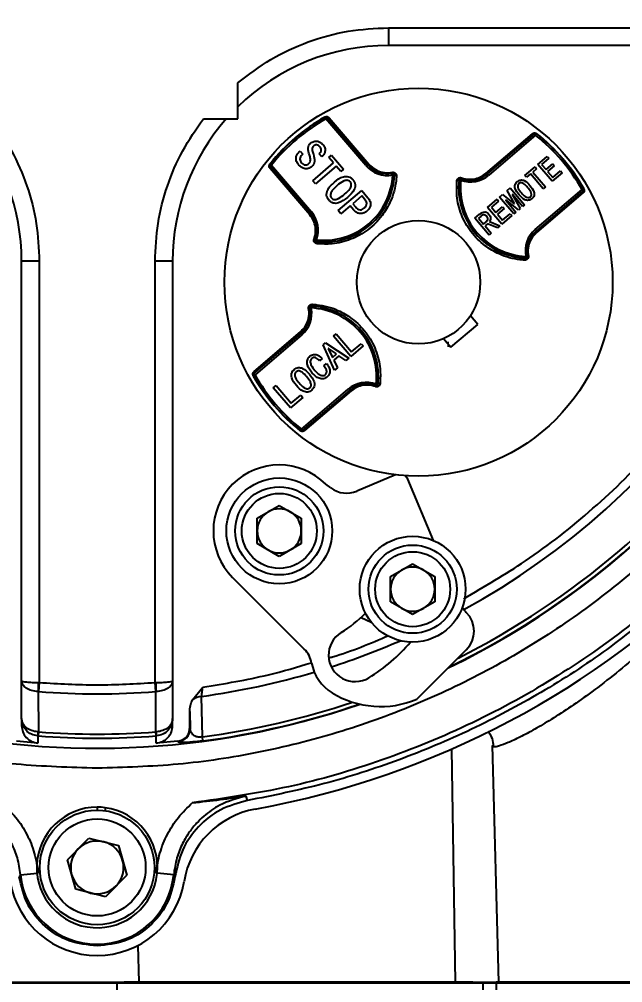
# Model space of a CAD drawing. Header units: millimetres. Extents: x 1726 to 4771, y 590 to 2743.
# Drawn here: x 2592.4 to 2660.8, y 2150 to 2259.2 of the extents above; entities that cross this region are included whole.
import ezdxf

# ---------------------------------------------------------------- set-up
doc = ezdxf.new("R2010")
doc.units = ezdxf.units.MM
doc.layers.add('AM_5', color=3, linetype='Continuous', lineweight=25)
doc.styles.add('SLDTEXTSTYLE1', font='txt.shx', dxfattribs={"width": 0.7, "bigfont": 'gbcbig.shx'})
doc.dimstyles.new('SLDDIMSTYLE12$0', dxfattribs={"dimtxt": 12, "dimasz": 10, "dimexe": 0, "dimexo": 0.0625, "dimgap": 0.875, "dimtad": 1, "dimdec": 1, "dimlfac": 1.8, "dimrnd": 1e-09, "dimzin": 12, "dimdsep": 46, "dimtxsty": 'SLDTEXTSTYLE1', "dimcen": 0.09, "dimdle": 8.16, "dimclrd": 3, "dimclre": 3, "dimadec": 0, "dimazin": 3, "dimtfac": 1, "dimtdec": 1, "dimtofl": 0, "dimtmove": 0, "dimatfit": 3, "dimfxl": 0, "dimfrac": 2, "dimtolj": 1, "dimlwd": 5, "dimlwe": 5, "dimarcsym": 0})

# ---------------------------------------------------------------- blocks, each defined once
blk = doc.blocks.new('*D50')
at = {"layer": 'AM_5', "color": 3, "lineweight": 5, "transparency": 16777216}
blk.add_line((2709.52, 2483.68), (2315.12, 2483.68), dxfattribs=at)
at = {"layer": 'AM_5', "color": 3, "linetype": 'Continuous', "lineweight": 5, "transparency": 16777216}
for p, q in [((2315.12, 2473.68), (2315.12, 2159.89)), ((2721.19, 2149.89), (2315.12, 2149.89))]:
    blk.add_line(p, q, dxfattribs=at)
at = {"layer": 'AM_5', "color": 3, "transparency": 16777216}
for points in [[(2313.45, 2473.68), (2316.78, 2473.68), (2315.12, 2483.68)], [(2313.45, 2159.89), (2316.78, 2159.89), (2315.12, 2149.89)]]:
    blk.add_solid(points, dxfattribs=at)
at = {"layer": 'Defpoints', "color": 0, "transparency": 16777216}
for p in [(2709.58, 2483.68), (2315.12, 2149.89), (2721.26, 2149.89)]:
    blk.add_point(p, dxfattribs=at)
at = {"layer": 'AM_5', "color": 0, "transparency": 16777216, "insert": (2300.53, 2316.79), "char_height": 12, "attachment_point": 5, "rotation": 90, "style": 'SLDTEXTSTYLE1'}
blk.add_mtext('\\A1;{\\H2.28571x;335}', dxfattribs=at)

msp = doc.modelspace()

# ---------------------------------------------------------------- linework, layer by layer
at = {"color": 7, "linetype": 'Continuous', "lineweight": 25}
for p, q in [((2634.262, 2258.244), (2684.953, 2258.244)), ((2634.262, 2258.244), (2634.262, 2256.244)), ((2684.752, 2256.244), (2634.262, 2256.244)), ((2617.18, 2247.907), (2617.18, 2251.993)), ((2613.279, 2247.907), (2617.18, 2247.907)), ((2627.067, 2248.101), (2627.055, 2248.123)), ((2627.166, 2247.927), (2627.067, 2248.101)), ((2627.166, 2247.927), (2627.318, 2248.057)), ((2631.696, 2242.623), (2627.166, 2247.927)), ((2627.318, 2248.057), (2631.848, 2242.753)), ((2627.553, 2248.035), (2632.046, 2242.774)), ((2645.311, 2241.73), (2650.573, 2246.223)), ((2645.504, 2241.678), (2650.808, 2246.209)), ((2650.808, 2246.209), (2650.938, 2246.056)), ((2651.063, 2246.213), (2650.938, 2246.056)), ((2651.078, 2246.232), (2651.063, 2246.213)), ((2650.938, 2246.056), (2645.634, 2241.526)), ((2624.147, 2244.171), (2624.255, 2244.264)), ((2624.255, 2244.264), (2624.561, 2243.906)), ((2624.561, 2243.906), (2624.468, 2243.826)), ((2626.701, 2243.607), (2626.395, 2243.965)), ((2620.85, 2242.791), (2620.831, 2242.807)), ((2621.007, 2242.667), (2620.85, 2242.791)), ((2625.675, 2240.9), (2628.041, 2242.921)), ((2627.509, 2243.543), (2627.805, 2243.796)), ((2628.041, 2242.921), (2627.509, 2243.543)), ((2627.805, 2243.796), (2629.174, 2242.193)), ((2651.183, 2242.745), (2652.261, 2243.666)), ((2652.442, 2243.455), (2651.619, 2242.753)), ((2652.122, 2242.163), (2652.878, 2242.809)), ((2652.261, 2243.666), (2652.442, 2243.455)), ((2652.878, 2242.809), (2653.059, 2242.598)), ((2625.334, 2237.04), (2620.84, 2242.302)), ((2621.007, 2242.667), (2620.855, 2242.537)), ((2625.385, 2237.233), (2620.855, 2242.537)), ((2621.007, 2242.667), (2625.537, 2237.362)), ((2628.346, 2242.563), (2625.981, 2240.542)), ((2628.878, 2241.94), (2628.346, 2242.563)), ((2629.174, 2242.193), (2628.878, 2241.94)), ((2631.848, 2242.753), (2631.696, 2242.623)), ((2634.704, 2241.757), (2634.742, 2241.56)), ((2649.727, 2241.502), (2650.872, 2242.48)), ((2651.052, 2242.268), (2650.608, 2241.889)), ((2650.608, 2241.889), (2652.051, 2240.199)), ((2650.872, 2242.48), (2651.052, 2242.268)), ((2652.807, 2240.844), (2651.183, 2242.745)), ((2651.619, 2242.753), (2652.122, 2242.163)), ((2653.059, 2242.598), (2652.303, 2241.952)), ((2652.303, 2241.952), (2652.882, 2241.274)), ((2653.941, 2241.813), (2652.807, 2240.844)), ((2652.882, 2241.274), (2653.76, 2242.024)), ((2653.76, 2242.024), (2653.941, 2241.813)), ((2625.981, 2240.542), (2625.675, 2240.9)), ((2634.942, 2241.551), (2634.742, 2241.56)), ((2642.459, 2240.953), (2642.26, 2240.975)), ((2642.459, 2240.953), (2642.528, 2241.141)), ((2645.634, 2241.526), (2645.504, 2241.678)), ((2649.907, 2241.29), (2649.727, 2241.502)), ((2650.352, 2241.67), (2649.907, 2241.29)), ((2651.795, 2239.98), (2650.352, 2241.67)), ((2628.573, 2237.507), (2631.234, 2239.78)), ((2631.234, 2239.78), (2631.925, 2238.971)), ((2647.715, 2239.783), (2648.059, 2240.077)), ((2648.543, 2238.318), (2647.715, 2239.783)), ((2648.059, 2240.077), (2649.683, 2238.176)), ((2650.894, 2235.367), (2656.199, 2239.897)), ((2656.328, 2239.745), (2651.024, 2235.215)), ((2656.306, 2239.51), (2651.045, 2235.017)), ((2652.051, 2240.199), (2651.795, 2239.98)), ((2656.373, 2239.996), (2656.199, 2239.897)), ((2656.328, 2239.745), (2656.199, 2239.897)), ((2656.394, 2240.008), (2656.373, 2239.996)), ((2631.244, 2239.17), (2630.217, 2238.292)), ((2631.55, 2238.812), (2631.244, 2239.17)), ((2645.491, 2237.884), (2646.57, 2238.805)), ((2646.75, 2238.594), (2645.927, 2237.891)), ((2646.57, 2238.805), (2646.75, 2238.594)), ((2646.859, 2239.052), (2647.203, 2239.346)), ((2648.482, 2237.151), (2646.859, 2239.052)), ((2647.203, 2239.346), (2648.521, 2238.299)), ((2647.568, 2238.716), (2647.546, 2238.697)), ((2647.546, 2238.697), (2648.705, 2237.341)), ((2648.994, 2237.588), (2647.568, 2238.716)), ((2648.302, 2239.343), (2648.28, 2239.324)), ((2648.28, 2239.324), (2649.171, 2237.74)), ((2649.46, 2237.986), (2648.302, 2239.343)), ((2625.537, 2237.362), (2625.385, 2237.233)), ((2628.878, 2237.149), (2628.573, 2237.507)), ((2629.921, 2238.04), (2628.878, 2237.149)), ((2630.307, 2237.589), (2629.921, 2238.04)), ((2630.217, 2238.292), (2630.523, 2237.934)), ((2647.115, 2235.983), (2645.491, 2237.884)), ((2645.927, 2237.891), (2646.43, 2237.302)), ((2646.43, 2237.302), (2647.186, 2237.948)), ((2647.367, 2237.736), (2646.611, 2237.091)), ((2647.186, 2237.948), (2647.367, 2237.736)), ((2648.705, 2237.341), (2648.482, 2237.151)), ((2648.521, 2238.299), (2648.543, 2238.318)), ((2649.171, 2237.74), (2648.994, 2237.588)), ((2649.683, 2238.176), (2649.46, 2237.986)), ((2644.035, 2236.64), (2644.591, 2237.115)), ((2645.658, 2234.739), (2644.035, 2236.64)), ((2644.715, 2236.856), (2644.471, 2236.647)), ((2644.471, 2236.647), (2645.031, 2235.991)), ((2645.031, 2235.991), (2645.342, 2236.257)), ((2645.717, 2236.269), (2646.87, 2235.774)), ((2646.611, 2237.091), (2647.19, 2236.413)), ((2648.249, 2236.951), (2647.115, 2235.983)), ((2647.19, 2236.413), (2648.068, 2237.163)), ((2648.068, 2237.163), (2648.249, 2236.951)), ((2645.501, 2236.027), (2645.212, 2235.78)), ((2645.212, 2235.78), (2645.914, 2234.958)), ((2646.603, 2235.546), (2645.501, 2236.027)), ((2646.87, 2235.774), (2646.603, 2235.546)), ((2651.024, 2235.215), (2650.894, 2235.367)), ((2625.922, 2234.257), (2626.11, 2234.188)), ((2626.089, 2233.989), (2626.11, 2234.188)), ((2645.914, 2234.958), (2645.658, 2234.739)), ((2649.832, 2232.321), (2649.822, 2232.121)), ((2649.832, 2232.321), (2650.028, 2232.359)), ((2594.676, 2231.78), (2592.676, 2231.78)), ((2592.676, 2184.203), (2592.676, 2231.78)), ((2594.676, 2231.78), (2594.676, 2184.003)), ((2607.798, 2184.003), (2607.798, 2231.78)), ((2609.798, 2231.78), (2607.798, 2231.78)), ((2609.798, 2231.78), (2609.798, 2184.203)), ((2625.306, 2226.432), (2625.503, 2226.471)), ((2625.513, 2226.67), (2625.503, 2226.471)), ((2644.384, 2224.612), (2643.545, 2225.594)), ((2641.342, 2222.014), (2644.384, 2224.612)), ((2619.006, 2219.047), (2624.31, 2223.577)), ((2619.028, 2219.281), (2624.29, 2223.775)), ((2624.44, 2223.425), (2619.136, 2218.895)), ((2624.31, 2223.577), (2624.44, 2223.425)), ((2628.038, 2223.26), (2628.345, 2223.522)), ((2629.986, 2220.979), (2628.038, 2223.26)), ((2628.345, 2223.522), (2630.077, 2221.494)), ((2626.855, 2222.295), (2627.121, 2222.523)), ((2628.159, 2219.418), (2626.855, 2222.295)), ((2627.121, 2222.523), (2629.76, 2220.785)), ((2631.374, 2222.164), (2629.986, 2220.979)), ((2630.077, 2221.494), (2631.157, 2222.417)), ((2631.157, 2222.417), (2631.374, 2222.164)), ((2640.503, 2222.996), (2641.342, 2222.014)), ((2641, 2222.634), (2641.023, 2222.061)), ((2627.457, 2221.887), (2627.43, 2221.864)), ((2627.43, 2221.864), (2627.912, 2220.868)), ((2628.366, 2221.256), (2627.457, 2221.887)), ((2627.912, 2220.868), (2628.366, 2221.256)), ((2628.649, 2221.059), (2628.062, 2220.558)), ((2629.439, 2220.512), (2628.649, 2221.059)), ((2626.732, 2220.737), (2626.439, 2220.486)), ((2626.917, 2219.926), (2627.224, 2220.188)), ((2628.062, 2220.558), (2628.479, 2219.691)), ((2629.76, 2220.785), (2629.439, 2220.512)), ((2618.962, 2218.796), (2618.941, 2218.784)), ((2619.136, 2218.895), (2618.962, 2218.796)), ((2619.136, 2218.895), (2619.006, 2219.047)), ((2628.479, 2219.691), (2628.159, 2219.418)), ((2621.208, 2217.426), (2621.515, 2217.688)), ((2621.515, 2217.688), (2623.246, 2215.661)), ((2632.806, 2217.651), (2632.875, 2217.839)), ((2633.074, 2217.817), (2632.875, 2217.839)), ((2623.156, 2215.145), (2621.208, 2217.426)), ((2623.246, 2215.661), (2624.327, 2216.584)), ((2624.327, 2216.584), (2624.544, 2216.33)), ((2624.396, 2212.735), (2629.701, 2217.266)), ((2629.831, 2217.114), (2624.526, 2212.583)), ((2630.023, 2217.062), (2624.761, 2212.569)), ((2629.701, 2217.266), (2629.831, 2217.114)), ((2624.544, 2216.33), (2623.156, 2215.145)), ((2624.272, 2212.579), (2624.256, 2212.56)), ((2624.396, 2212.735), (2624.272, 2212.579)), ((2624.396, 2212.735), (2624.526, 2212.583)), ((2635.054, 2207.552), (2630.68, 2205.711)), ((2639.379, 2200.095), (2636.45, 2207.054)), ((2627.734, 2206.063), (2627.168, 2206.481)), ((2619.383, 2202.64), (2621.883, 2204.083)), ((2621.883, 2204.083), (2624.383, 2202.64)), ((2619.383, 2199.753), (2619.383, 2202.64)), ((2624.383, 2202.64), (2624.383, 2199.753)), ((2621.883, 2198.309), (2619.383, 2199.753)), ((2624.383, 2199.753), (2621.883, 2198.309)), ((2634.501, 2196.029), (2637.001, 2197.473)), ((2637.001, 2197.473), (2639.501, 2196.029)), ((2616.598, 2195.911), (2624.722, 2187.786)), ((2634.501, 2193.143), (2634.501, 2196.029)), ((2639.501, 2196.029), (2639.501, 2193.143)), ((2637.001, 2191.699), (2634.501, 2193.143)), ((2639.501, 2193.143), (2637.001, 2191.699)), ((2643.086, 2191.957), (2643.014, 2192.03)), ((2631.155, 2191.384), (2632.306, 2190.85)), ((2637.476, 2182.104), (2643.086, 2187.715)), ((2592.676, 2184.203), (2592.731, 2184.157)), ((2592.743, 2183.982), (2592.676, 2184.203)), ((2592.676, 2179.924), (2592.676, 2184.203)), ((2594.569, 2184.004), (2594.676, 2184.003)), ((2594.676, 2184.003), (2594.596, 2182.974)), ((2607.798, 2184.003), (2607.906, 2184.004)), ((2607.878, 2182.974), (2607.798, 2184.003)), ((2609.798, 2184.203), (2609.798, 2179.924)), ((2594.569, 2182.975), (2594.596, 2182.974)), ((2594.569, 2182.975), (2594.574, 2178.406)), ((2607.878, 2182.974), (2607.906, 2182.975)), ((2607.9, 2178.406), (2607.906, 2182.975)), ((2612.037, 2182.025), (2613.211, 2183.491)), ((2613.166, 2177.843), (2613.084, 2182.43)), ((2611.737, 2180.718), (2611.769, 2178.753)), ((2611.737, 2178.847), (2611.737, 2180.718)), ((2592.676, 2179.924), (2592.676, 2179.138)), ((2609.798, 2179.924), (2609.733, 2179.654)), ((2609.765, 2179.565), (2609.765, 2179.649)), ((2609.798, 2179.138), (2609.798, 2179.924)), ((2594.574, 2178.406), (2594.528, 2178.408)), ((2594.574, 2178.406), (2594.54, 2177.942)), ((2607.9, 2178.406), (2607.946, 2178.408)), ((2607.935, 2177.942), (2607.9, 2178.406)), ((2594.529, 2177.141), (2592.086, 2177.354)), ((2594.528, 2177.943), (2594.54, 2177.942)), ((2594.528, 2177.943), (2594.529, 2177.141)), ((2607.935, 2177.942), (2607.946, 2177.943)), ((2607.945, 2177.141), (2607.946, 2177.943)), ((2610.389, 2177.354), (2607.945, 2177.141)), ((2610.42, 2177.263), (2610.389, 2177.354)), ((2613.227, 2177.382), (2613.166, 2177.843)), ((2641.417, 2176.461), (2641.81, 2150.034)), ((2646.015, 2176.854), (2646.717, 2150.034)), ((2646.041, 2176.843), (2646.026, 2176.854)), ((2618.265, 2170.614), (2618.146, 2171.131)), ((2601.237, 2169.874), (2601.237, 2169.534)), ((2602.161, 2169.811), (2602.161, 2169.468)), ((2597.881, 2163.894), (2600.304, 2166.37)), ((2600.304, 2166.37), (2603.66, 2165.51)), ((2603.66, 2165.51), (2604.593, 2162.174)), ((2598.814, 2160.558), (2597.881, 2163.894)), ((2592.411, 2161.963), (2592.561, 2162.213)), ((2592.561, 2162.213), (2594.427, 2162.39)), ((2604.593, 2162.174), (2602.17, 2159.698)), ((2609.914, 2162.213), (2608.047, 2162.39)), ((2610.063, 2161.963), (2609.914, 2162.213)), ((2602.17, 2159.698), (2598.814, 2160.558)), ((2605.86, 2154.189), (2605.949, 2150.034)), ((2590.546, 2150.034), (2604.296, 2150.034)), ((2603.516, 2090.034), (2603.516, 2150.034)), ((2643.838, 2150.034), (2604.296, 2150.034)), ((2643.838, 2150.034), (2646.494, 2150.034)), ((2644.977, 2090.034), (2644.977, 2150.034)), ((2646.465, 2150.034), (2646.465, 2090.034)), ((2680.902, 2150.034), (2646.465, 2150.034))]:
    msp.add_line(p, q, dxfattribs=at)
at = {"color": 7, "linetype": 'Continuous', "lineweight": 25, "flags": 128}
for points in [[(2632.046, 2242.774), (2632.017, 2242.756), (2631.988, 2242.742), (2631.959, 2242.732), (2631.931, 2242.727), (2631.906, 2242.727), (2631.883, 2242.731), (2631.864, 2242.74), (2631.848, 2242.753)], [(2645.504, 2241.678), (2645.487, 2241.668), (2645.466, 2241.662), (2645.443, 2241.661), (2645.418, 2241.666), (2645.391, 2241.675), (2645.364, 2241.689), (2645.337, 2241.708), (2645.311, 2241.73)], [(2635.162, 2241.442), (2635.12, 2241.444), (2635.078, 2241.45), (2635.04, 2241.46), (2635.006, 2241.474), (2634.978, 2241.49), (2634.957, 2241.509), (2634.945, 2241.53), (2634.942, 2241.551)], [(2642.26, 2240.975), (2642.254, 2240.954), (2642.239, 2240.936), (2642.215, 2240.921), (2642.185, 2240.909), (2642.149, 2240.901), (2642.11, 2240.897), (2642.068, 2240.897), (2642.026, 2240.902)], [(2625.385, 2237.233), (2625.396, 2237.216), (2625.401, 2237.195), (2625.402, 2237.172), (2625.397, 2237.147), (2625.388, 2237.12), (2625.374, 2237.093), (2625.356, 2237.066), (2625.334, 2237.04)], [(2651.045, 2235.017), (2651.027, 2235.046), (2651.013, 2235.075), (2651.003, 2235.104), (2650.998, 2235.132), (2650.998, 2235.157), (2651.002, 2235.18), (2651.011, 2235.2), (2651.024, 2235.215)], [(2626.161, 2233.755), (2626.166, 2233.797), (2626.166, 2233.839), (2626.163, 2233.878), (2626.154, 2233.914), (2626.142, 2233.944), (2626.127, 2233.967), (2626.109, 2233.983), (2626.089, 2233.989)], [(2649.822, 2232.121), (2649.801, 2232.118), (2649.781, 2232.106), (2649.762, 2232.085), (2649.745, 2232.057), (2649.731, 2232.023), (2649.721, 2231.985), (2649.715, 2231.944), (2649.714, 2231.901)], [(2625.621, 2226.891), (2625.619, 2226.848), (2625.613, 2226.807), (2625.603, 2226.768), (2625.589, 2226.735), (2625.573, 2226.707), (2625.554, 2226.686), (2625.533, 2226.674), (2625.513, 2226.67)], [(2624.29, 2223.775), (2624.307, 2223.746), (2624.321, 2223.717), (2624.331, 2223.688), (2624.336, 2223.66), (2624.336, 2223.634), (2624.332, 2223.612), (2624.323, 2223.592), (2624.31, 2223.577)], [(2633.308, 2217.89), (2633.266, 2217.895), (2633.224, 2217.895), (2633.185, 2217.891), (2633.149, 2217.883), (2633.119, 2217.871), (2633.096, 2217.856), (2633.08, 2217.837), (2633.074, 2217.817)], [(2629.831, 2217.114), (2629.848, 2217.124), (2629.868, 2217.13), (2629.891, 2217.131), (2629.916, 2217.126), (2629.943, 2217.117), (2629.97, 2217.103), (2629.997, 2217.084), (2630.023, 2217.062)], [(2611.769, 2178.753), (2611.751, 2178.806), (2611.737, 2178.847)]]:
    msp.add_lwpolyline(points, dxfattribs=at)
at = {"color": 7, "linetype": 'Continuous', "lineweight": 25}
for centre, radius in [((2637.667, 2229.396), 22), ((2637.667, 2229.396), 7), ((2621.883, 2201.196), 6), ((2621.883, 2201.196), 5), ((2621.883, 2201.196), 4.25), ((2637.001, 2194.586), 6), ((2637.001, 2194.586), 5), ((2637.001, 2194.586), 4.25), ((2601.237, 2163.034), 6.5), ((2601.237, 2163.034), 5.5)]:
    msp.add_circle(centre, radius, dxfattribs=at)
for centre, radius, start, end in [((2601.237, 2268.034), 91.48, 90, 289.01572), ((2601.237, 2268.034), 91.48, 295.79034, 90), ((2601.237, 2268.034), 90.341, 353.64897, 186.35103), ((2601.237, 2268.034), 89.875, 353.64897, 186.35103), ((2601.237, 2268.034), 85.319, 353.33017, 186.66983), ((2634.262, 2231.78), 24.464, 90, 134.2869), ((2601.237, 2268.034), 91.441, 295.8591, 351.20762), ((2601.237, 2268.034), 90.976, 296.72238, 351.20762), ((2601.237, 2268.034), 86.42, 298.74814, 350.7957), ((2601.237, 2268.034), 100, 280.32694, 349.67306), ((2568.212, 2231.78), 24.464, 360, 41.23805), ((2634.262, 2231.78), 24.464, 138.76195, 180), ((2637.667, 2229.396), 21.524, 119.539, 141.461), ((2637.667, 2229.396), 21.5, 119.539, 141.461), ((2637.667, 2229.396), 21.3, 119.539, 141.461), ((2627.166, 2247.927), 0.2, 40.5, 119.539), ((2627.448, 2248.184), 0.182, 224.12254, 305.03626), ((2650.699, 2246.354), 0.182, 225.96374, 306.87746), ((2650.938, 2246.056), 0.2, 51.461, 130.5), ((2637.667, 2229.396), 21.5, 29.539, 51.461), ((2637.667, 2229.396), 21.524, 29.539, 51.461), ((2637.667, 2229.396), 21.3, 29.539, 51.461), ((2621.007, 2242.667), 0.2, 141.461, 220.5), ((2620.709, 2242.428), 0.182, 315.96374, 36.87746), ((2634.13, 2244.701), 3.2, 220.5, 281.03097), ((2634.13, 2244.701), 3, 220.5, 281.03097), ((2634.017, 2241.704), 0.689, 4.41037, 12.37572), ((2634.742, 2241.56), 0.2, 357.1906, 101.03097), ((2626.951, 2241.943), 8, 263.8094, 357.1906), ((2626.951, 2241.943), 7.8, 263.8094, 357.1906), ((2650.214, 2240.112), 8, 173.8094, 267.1906), ((2642.459, 2240.953), 0.2, 69.96903, 173.8094), ((2650.214, 2240.112), 7.8, 173.8094, 267.1906), ((2643.555, 2243.959), 3.2, 249.96903, 310.5), ((2643.555, 2243.959), 3, 249.96903, 310.5), ((2643.198, 2240.981), 0.689, 158.62428, 166.58963), ((2656.455, 2239.615), 0.182, 134.12254, 215.03626), ((2656.199, 2239.897), 0.2, 310.5, 29.539), ((2623.104, 2235.284), 3.2, 339.96903, 40.5), ((2623.104, 2235.284), 3, 339.96903, 40.5), ((2652.972, 2232.933), 3.2, 130.5, 191.03097), ((2652.972, 2232.933), 3, 130.5, 191.03097), ((2626.082, 2234.926), 0.689, 248.62428, 256.58963), ((2626.11, 2234.188), 0.2, 159.96903, 263.8094), ((2649.832, 2232.321), 0.2, 267.1906, 11.03097), ((2649.975, 2233.046), 0.689, 274.41037, 282.37572), ((2622.362, 2225.858), 3, 310.5, 11.03097), ((2622.362, 2225.858), 3.2, 310.5, 11.03097), ((2625.359, 2225.746), 0.689, 94.41037, 102.37572), ((2625.503, 2226.471), 0.2, 87.1906, 191.03097), ((2625.12, 2218.68), 7.8, 353.8094, 87.1906), ((2625.12, 2218.68), 8, 353.8094, 87.1906), ((2619.136, 2218.895), 0.2, 130.5, 209.539), ((2637.667, 2229.396), 21.524, 209.539, 231.461), ((2637.667, 2229.396), 21.5, 209.539, 231.461), ((2618.879, 2219.177), 0.182, 314.12254, 35.03626), ((2637.667, 2229.396), 21.3, 209.539, 231.461), ((2631.779, 2214.833), 3.2, 69.96903, 130.5), ((2631.779, 2214.833), 3, 69.96903, 130.5), ((2632.875, 2217.839), 0.2, 249.96903, 353.8094), ((2632.137, 2217.811), 0.689, 338.62428, 346.58963), ((2624.396, 2212.735), 0.2, 231.461, 310.5), ((2624.635, 2212.438), 0.182, 45.96374, 126.87746), ((2621.883, 2201.196), 7.474, 45, 225), ((2635.528, 2206.666), 1, 22.82515, 51.42456), ((2629.516, 2208.476), 3, 233.5537, 292.82515), ((2621.883, 2201.196), 2.5, 60, 120), ((2621.883, 2201.196), 2.5, 120, 180), ((2621.883, 2201.196), 2.5, 0, 60), ((2621.883, 2201.196), 2.5, 180, 240), ((2621.883, 2201.196), 2.5, 300, 0), ((2621.883, 2201.196), 2.5, 240, 300), ((2637.001, 2194.586), 2.5, 60, 120), ((2637.001, 2194.586), 2.5, 120, 180), ((2637.001, 2194.586), 2.5, 0, 60), ((2637.001, 2194.586), 2.5, 180, 240), ((2637.001, 2194.586), 2.5, 300, 0), ((2621.883, 2201.196), 13.5, 301.36279, 316.33377), ((2637.001, 2194.586), 2.5, 240, 300), ((2645.135, 2194.151), 3, 213.29747, 225), ((2640.965, 2189.836), 3, 315, 45), ((2630.47, 2187.107), 3, 121.36279, 301.36279), ((2601.237, 2268.034), 86.42, 287.88334, 293.44293), ((2621.883, 2201.196), 19.5, 301.36279, 319.72756), ((2622.601, 2185.665), 3, 10.38287, 45), ((2630.47, 2187.107), 5, 190.38287, 238.70737), ((2601.237, 2268.034), 86.42, 277.87924, 286.54783), ((2615.904, 2183.49), 21.342, 178.61808, 181.38192), ((2586.57, 2183.49), 21.342, 358.61809, 1.38192), ((2601.237, 2268.034), 85.319, 265.53552, 274.46448), ((2633.389, 2191.867), 10.583, 238.58851, 292.71587), ((2613.168, 2180.66), 1.772, 92.70606, 129.63521), ((2601.237, 2268.034), 90.976, 277.53416, 288.54721), ((2601.237, 2268.034), 91.441, 277.53416, 288.97745), ((2597.237, 2178.175), 2.719, 175.08842, 184.91158), ((2601.237, 2268.034), 89.875, 265.74841, 274.25159), ((2605.237, 2178.175), 2.719, 355.08842, 4.91158), ((2610.269, 2178.755), 1.5, 275.78841, 359.91128), ((2601.237, 2268.034), 90.341, 265.74841, 274.25159), ((2601.237, 2163.034), 6.84, 90, 82.23833), ((2601.237, 2163.034), 6.84, 82.23833, 90), ((2620.956, 2159.816), 10, 100.32694, 170.73124), ((2601.237, 2163.034), 3, 75.62216, 135.62216), ((2601.237, 2163.034), 3, 15.62216, 75.62216), ((2601.237, 2163.034), 3, 135.62216, 195.62216), ((2601.237, 2163.034), 3, 315.62216, 15.62216), ((2601.237, 2163.034), 8.715, 185.40246, 354.59754), ((2601.237, 2163.034), 3, 195.62216, 255.62216), ((2601.237, 2163.034), 9.98, 189.26876, 350.73124), ((2601.237, 2163.034), 3, 255.62216, 315.62216)]:
    msp.add_arc(centre, radius, start, end, dxfattribs=at)
for points in [[(2601.237, 2174.293), (2598.169, 2174.38), (2592.034, 2174.554), (2582.92, 2175.958), (2573.982, 2178.183), (2565.306, 2181.291), (2556.977, 2185.229), (2549.074, 2189.966), (2541.673, 2195.455), (2534.846, 2201.643), (2528.658, 2208.47), (2523.169, 2215.871), (2518.432, 2223.774), (2514.493, 2232.103), (2511.389, 2240.779), (2509.15, 2249.717), (2507.798, 2258.831), (2507.346, 2268.034), (2507.798, 2277.237), (2509.15, 2286.351), (2511.389, 2295.289), (2514.493, 2303.964), (2518.432, 2312.294), (2523.169, 2320.197), (2528.658, 2327.598), (2534.846, 2334.425), (2541.673, 2340.613), (2549.074, 2346.101), (2556.977, 2350.839), (2565.306, 2354.777), (2573.982, 2357.885), (2582.92, 2360.11), (2592.034, 2361.513), (2598.169, 2361.687), (2601.237, 2361.774)], [(2601.237, 2361.774), (2604.305, 2361.687), (2610.44, 2361.513), (2619.554, 2360.11), (2628.492, 2357.885), (2637.168, 2354.777), (2645.497, 2350.839), (2653.4, 2346.101), (2660.801, 2340.613), (2667.628, 2334.425), (2673.816, 2327.598), (2679.305, 2320.197), (2684.042, 2312.294), (2687.981, 2303.964), (2691.085, 2295.289), (2693.324, 2286.351), (2694.676, 2277.237), (2695.128, 2268.034), (2694.676, 2258.831), (2693.324, 2249.717), (2691.085, 2240.779), (2687.981, 2232.103), (2684.042, 2223.774), (2679.305, 2215.871), (2673.816, 2208.47), (2667.628, 2201.643), (2660.801, 2195.455), (2653.4, 2189.966), (2645.497, 2185.229), (2637.168, 2181.291), (2628.492, 2178.183), (2619.554, 2175.958), (2610.44, 2174.554), (2604.305, 2174.38), (2601.237, 2174.293)], [(2698.911, 2257.244), (2698.387, 2253.593), (2697.339, 2246.289), (2694.219, 2235.646), (2690.011, 2225.403), (2684.656, 2215.703), (2678.251, 2206.663), (2670.87, 2198.401), (2662.608, 2191.02), (2653.568, 2184.615), (2643.868, 2179.26), (2633.625, 2175.052), (2622.981, 2171.932), (2615.678, 2170.884), (2612.027, 2170.36)], [(2665.991, 2193.285), (2663.695, 2191.397), (2659.101, 2187.623), (2651.601, 2182.778), (2643.73, 2178.578), (2635.501, 2175.13), (2627.007, 2172.378), (2621.179, 2171.202), (2618.265, 2170.614)], [(2594.676, 2184.003), (2596.863, 2183.875), (2601.237, 2183.619), (2605.611, 2183.875), (2607.798, 2184.003)], [(2601.237, 2154.143), (2600.162, 2154.257), (2598.011, 2154.484), (2595.225, 2156.248), (2593.138, 2158.802), (2592.654, 2160.909), (2592.411, 2161.963)], [(2610.063, 2161.963), (2609.821, 2160.909), (2609.336, 2158.802), (2607.25, 2156.248), (2604.463, 2154.484), (2602.312, 2154.257), (2601.237, 2154.143)]]:
    msp.add_open_spline(points, degree=3, dxfattribs=at)
for points, knots in [([(2601.237, 2352.32), (2598.332, 2352.234), (2592.474, 2352.058), (2583.723, 2350.63), (2575.069, 2348.327), (2566.664, 2345.079), (2558.653, 2340.957), (2551.169, 2336.033), (2544.324, 2330.411), (2538.159, 2324.165), (2532.672, 2317.317), (2527.883, 2309.865), (2523.861, 2301.86), (2520.698, 2293.424), (2518.448, 2284.699), (2517.166, 2275.836), (2516.764, 2266.979), (2517.27, 2261.139), (2517.521, 2258.244)], [0, 0, 0, 0, 0.0612816, 0.1235957, 0.1866179, 0.25, 0.3133821, 0.3764043, 0.4387184, 0.5, 0.5612816, 0.6235957, 0.6866179, 0.75, 0.8133821, 0.8764043, 0.9387184, 1, 1, 1, 1]), ([(2684.953, 2258.244), (2685.204, 2261.139), (2685.711, 2266.979), (2685.309, 2275.836), (2684.026, 2284.699), (2681.776, 2293.424), (2678.613, 2301.86), (2674.592, 2309.865), (2669.802, 2317.317), (2664.315, 2324.165), (2658.151, 2330.411), (2651.305, 2336.033), (2643.821, 2340.957), (2635.81, 2345.079), (2627.405, 2348.327), (2618.752, 2350.63), (2610.001, 2352.058), (2604.142, 2352.234), (2601.237, 2352.32)], [0, 0, 0, 0, 0.0612816, 0.1235957, 0.1866179, 0.25, 0.3133821, 0.3764043, 0.4387184, 0.5, 0.5612816, 0.6235957, 0.6866179, 0.75, 0.8133821, 0.8764043, 0.9387184, 1, 1, 1, 1]), ([(2617.18, 2251.993), (2618.403, 2252.926), (2620.867, 2254.805), (2625.126, 2256.745), (2629.63, 2258.013), (2632.726, 2258.167), (2634.262, 2258.244)], [0, 0, 0, 0, 0.248067, 0.5, 0.751933, 1, 1, 1, 1]), ([(2642.788, 2193.511), (2645.153, 2194.888), (2650.318, 2197.894), (2657.59, 2203.659), (2664.622, 2210.53), (2670.837, 2218.242), (2676.128, 2226.615), (2680.366, 2235.488), (2683.599, 2244.653), (2684.852, 2250.945), (2685.473, 2254.06)], [0, 0, 0, 0, 0.10705542, 0.2337559, 0.36214929, 0.49140617, 0.62066306, 0.74905644, 0.87575692, 1, 1, 1, 1]), ([(2589.195, 2247.907), (2590.017, 2246.727), (2591.671, 2244.353), (2593.367, 2240.33), (2594.474, 2236.107), (2594.609, 2233.216), (2594.676, 2231.78)], [0, 0, 0, 0, 0.2483152, 0.5, 0.7516848, 1, 1, 1, 1]), ([(2607.798, 2231.78), (2607.865, 2233.216), (2608, 2236.107), (2609.107, 2240.33), (2610.803, 2244.353), (2612.457, 2246.727), (2613.279, 2247.907)], [0, 0, 0, 0, 0.2483152, 0.5, 0.7516848, 1, 1, 1, 1]), ([(2627.055, 2248.123), (2627.076, 2248.133), (2627.123, 2248.156), (2627.209, 2248.175), (2627.327, 2248.174), (2627.454, 2248.13), (2627.519, 2248.067), (2627.553, 2248.035)], [0, 0, 0, 0, 0.0853698, 0.1907986, 0.3564235, 0.6664713, 1, 1, 1, 1]), ([(2650.573, 2246.223), (2650.631, 2246.262), (2650.72, 2246.32), (2650.877, 2246.321), (2650.977, 2246.293), (2651.036, 2246.263), (2651.068, 2246.239), (2651.078, 2246.232)], [0, 0, 0, 0, 0.4935098, 0.7465115, 0.851032, 0.9564885, 1, 1, 1, 1]), ([(2625.311, 2243.847), (2625.227, 2244.101), (2625.11, 2244.454), (2625.214, 2244.931), (2625.358, 2245.083), (2625.429, 2245.159)], [0, 0, 0, 0, 0.5600269, 0.7800788, 1, 1, 1, 1]), ([(2625.429, 2245.159), (2625.551, 2245.242), (2625.793, 2245.408), (2626.215, 2245.397), (2626.568, 2245.264), (2626.731, 2245.102), (2626.812, 2245.021)], [0, 0, 0, 0, 0.2796014, 0.5588779, 0.7793759, 1, 1, 1, 1]), ([(2626.812, 2245.021), (2626.904, 2244.9), (2627.087, 2244.659), (2627.094, 2244.221), (2626.946, 2243.861), (2626.782, 2243.692), (2626.701, 2243.607)], [0, 0, 0, 0, 0.2805755, 0.55845836, 0.77931238, 1, 1, 1, 1]), ([(2624.088, 2242.695), (2623.995, 2242.82), (2623.809, 2243.072), (2623.76, 2243.52), (2623.888, 2243.909), (2624.06, 2244.083), (2624.147, 2244.171)], [0, 0, 0, 0, 0.2804662, 0.5594321, 0.7795955, 1, 1, 1, 1]), ([(2625.751, 2243.899), (2625.823, 2243.63), (2625.922, 2243.255), (2625.808, 2242.759), (2625.659, 2242.599), (2625.584, 2242.519)], [0, 0, 0, 0, 0.5597257, 0.780043, 1, 1, 1, 1]), ([(2625.782, 2244.841), (2625.717, 2244.767), (2625.588, 2244.621), (2625.627, 2244.264), (2625.704, 2244.038), (2625.751, 2243.899)], [0, 0, 0, 0, 0.2783123, 0.5573547, 1, 1, 1, 1]), ([(2626.501, 2244.755), (2626.447, 2244.81), (2626.339, 2244.919), (2626.127, 2244.982), (2625.927, 2244.948), (2625.83, 2244.877), (2625.782, 2244.841)], [0, 0, 0, 0, 0.2803933, 0.5595454, 0.779457, 1, 1, 1, 1]), ([(2626.395, 2243.965), (2626.458, 2244.022), (2626.583, 2244.137), (2626.651, 2244.373), (2626.62, 2244.594), (2626.541, 2244.701), (2626.501, 2244.755)], [0, 0, 0, 0, 0.279799, 0.5597317, 0.7795238, 1, 1, 1, 1]), ([(2620.84, 2242.302), (2620.801, 2242.36), (2620.743, 2242.449), (2620.742, 2242.606), (2620.77, 2242.705), (2620.8, 2242.765), (2620.824, 2242.797), (2620.831, 2242.807)], [0, 0, 0, 0, 0.4935098, 0.7465115, 0.851032, 0.9564885, 1, 1, 1, 1]), ([(2624.468, 2243.826), (2624.401, 2243.76), (2624.268, 2243.629), (2624.213, 2243.365), (2624.257, 2243.126), (2624.342, 2243.007), (2624.384, 2242.947)], [0, 0, 0, 0, 0.2801235, 0.5586792, 0.7793369, 1, 1, 1, 1]), ([(2624.384, 2242.947), (2624.448, 2242.88), (2624.575, 2242.745), (2624.834, 2242.675), (2625.071, 2242.724), (2625.189, 2242.808), (2625.248, 2242.85)], [0, 0, 0, 0, 0.2806905, 0.5587567, 0.7792811, 1, 1, 1, 1]), ([(2625.248, 2242.85), (2625.307, 2242.93), (2625.428, 2243.09), (2625.42, 2243.457), (2625.352, 2243.699), (2625.311, 2243.847)], [0, 0, 0, 0, 0.2772542, 0.5579499, 1, 1, 1, 1]), ([(2625.584, 2242.519), (2625.453, 2242.426), (2625.19, 2242.241), (2624.722, 2242.244), (2624.348, 2242.422), (2624.175, 2242.604), (2624.088, 2242.695)], [0, 0, 0, 0, 0.2798432, 0.5586107, 0.7789801, 1, 1, 1, 1]), ([(2632.046, 2242.774), (2632.276, 2242.551), (2632.69, 2242.148), (2633.567, 2241.818), (2634.252, 2241.776), (2634.623, 2241.84), (2634.69, 2241.851)], [0, 0, 0, 0, 0.35692605, 0.64558806, 0.93595733, 1, 1, 1, 1]), ([(2634.69, 2241.851), (2634.73, 2241.855), (2634.811, 2241.864), (2634.927, 2241.83), (2635.031, 2241.765), (2635.115, 2241.664), (2635.16, 2241.551), (2635.161, 2241.473), (2635.162, 2241.442)], [0, 0, 0, 0, 0.1540842, 0.3077863, 0.4712038, 0.6571656, 0.8674974, 1, 1, 1, 1]), ([(2642.556, 2241.232), (2642.621, 2241.21), (2642.977, 2241.09), (2643.66, 2241.024), (2644.577, 2241.213), (2645.05, 2241.546), (2645.311, 2241.73)], [0, 0, 0, 0, 0.0640427, 0.3544119, 0.6430739, 1, 1, 1, 1]), ([(2635.162, 2241.442), (2635.15, 2241.265), (2635.083, 2240.308), (2634.661, 2238.733), (2633.534, 2236.8), (2631.992, 2235.254), (2629.99, 2234.156), (2627.963, 2233.666), (2626.724, 2233.727), (2626.161, 2233.755)], [0, 0, 0, 0, 0.0439371, 0.236293, 0.3728219, 0.5357282, 0.69861, 0.8632007, 1, 1, 1, 1]), ([(2627.505, 2238.695), (2627.444, 2238.776), (2627.324, 2238.937), (2627.239, 2239.233), (2627.249, 2239.538), (2627.443, 2240.115), (2627.825, 2240.46), (2628.13, 2240.736)], [0, 0, 0, 0, 0.1253313, 0.2504536, 0.3756879, 0.5009977, 1, 1, 1, 1]), ([(2628.13, 2240.736), (2628.448, 2240.993), (2628.846, 2241.316), (2629.444, 2241.411), (2629.743, 2241.368), (2630.019, 2241.237), (2630.159, 2241.093), (2630.228, 2241.021)], [0, 0, 0, 0, 0.4989816, 0.6242715, 0.7495146, 0.8746656, 1, 1, 1, 1]), ([(2629.933, 2240.768), (2629.879, 2240.817), (2629.773, 2240.913), (2629.485, 2240.974), (2628.991, 2240.832), (2628.666, 2240.55), (2628.449, 2240.362)], [0, 0, 0, 0, 0.1247898, 0.2499391, 0.4981483, 1, 1, 1, 1]), ([(2629.286, 2239.382), (2629.504, 2239.566), (2629.829, 2239.841), (2630.06, 2240.296), (2630.05, 2240.589), (2629.972, 2240.709), (2629.933, 2240.768)], [0, 0, 0, 0, 0.50188584, 0.75020375, 0.87526459, 1, 1, 1, 1]), ([(2630.228, 2241.021), (2630.288, 2240.941), (2630.408, 2240.782), (2630.494, 2240.49), (2630.484, 2240.188), (2630.287, 2239.619), (2629.908, 2239.28), (2629.605, 2239.008)], [0, 0, 0, 0, 0.1252973, 0.2504135, 0.3756026, 0.5008782, 1, 1, 1, 1]), ([(2649.714, 2231.901), (2649.536, 2231.914), (2648.579, 2231.98), (2647.004, 2232.402), (2645.071, 2233.529), (2643.525, 2235.071), (2642.427, 2237.074), (2641.937, 2239.1), (2641.998, 2240.34), (2642.026, 2240.902)], [0, 0, 0, 0, 0.0439371, 0.236293, 0.3728219, 0.5357282, 0.69861, 0.8632007, 1, 1, 1, 1]), ([(2642.026, 2240.902), (2642.04, 2240.96), (2642.066, 2241.067), (2642.18, 2241.188), (2642.314, 2241.25), (2642.447, 2241.262), (2642.522, 2241.242), (2642.556, 2241.232)], [0, 0, 0, 0, 0.257956, 0.4849143, 0.7035846, 0.8642778, 1, 1, 1, 1]), ([(2649.066, 2239.303), (2648.882, 2239.53), (2648.652, 2239.814), (2648.584, 2240.242), (2648.615, 2240.456), (2648.709, 2240.653), (2648.811, 2240.752), (2648.863, 2240.802)], [0, 0, 0, 0, 0.4989816, 0.6242715, 0.7495146, 0.8746656, 1, 1, 1, 1]), ([(2648.863, 2240.802), (2648.92, 2240.845), (2649.034, 2240.931), (2649.242, 2240.992), (2649.458, 2240.985), (2649.864, 2240.844), (2650.107, 2240.574), (2650.3, 2240.357)], [0, 0, 0, 0, 0.1252973, 0.2504135, 0.3756026, 0.5008782, 1, 1, 1, 1]), ([(2650.034, 2240.129), (2649.902, 2240.285), (2649.706, 2240.517), (2649.38, 2240.682), (2649.171, 2240.675), (2649.086, 2240.619), (2649.043, 2240.591)], [0, 0, 0, 0, 0.5018858, 0.7502037, 0.8752646, 1, 1, 1, 1]), ([(2628.449, 2240.362), (2628.228, 2240.175), (2627.897, 2239.895), (2627.675, 2239.427), (2627.682, 2239.13), (2627.761, 2239.008), (2627.8, 2238.947)], [0, 0, 0, 0, 0.5017682, 0.7501482, 0.8752477, 1, 1, 1, 1]), ([(2649.043, 2240.591), (2649.009, 2240.553), (2648.94, 2240.477), (2648.897, 2240.272), (2648.998, 2239.918), (2649.199, 2239.686), (2649.333, 2239.531)], [0, 0, 0, 0, 0.1247898, 0.2499391, 0.4981483, 1, 1, 1, 1]), ([(2649.333, 2239.531), (2649.467, 2239.373), (2649.667, 2239.137), (2650.001, 2238.978), (2650.213, 2238.983), (2650.301, 2239.04), (2650.344, 2239.068)], [0, 0, 0, 0, 0.5016983, 0.750126, 0.8752545, 1, 1, 1, 1]), ([(2650.344, 2239.068), (2650.379, 2239.106), (2650.448, 2239.183), (2650.482, 2239.392), (2650.367, 2239.74), (2650.167, 2239.973), (2650.034, 2240.129)], [0, 0, 0, 0, 0.1246914, 0.2497368, 0.4982652, 1, 1, 1, 1]), ([(2650.3, 2240.357), (2650.485, 2240.13), (2650.715, 2239.847), (2650.793, 2239.421), (2650.771, 2239.206), (2650.679, 2239.007), (2650.576, 2238.907), (2650.524, 2238.857)], [0, 0, 0, 0, 0.4991329, 0.6244235, 0.7496222, 0.8747079, 1, 1, 1, 1]), ([(2656.394, 2240.008), (2656.404, 2239.987), (2656.427, 2239.94), (2656.447, 2239.854), (2656.446, 2239.736), (2656.401, 2239.609), (2656.339, 2239.544), (2656.306, 2239.51)], [0, 0, 0, 0, 0.0853698, 0.1907986, 0.3564235, 0.6664713, 1, 1, 1, 1]), ([(2629.605, 2239.008), (2629.288, 2238.751), (2628.891, 2238.429), (2628.295, 2238.318), (2627.993, 2238.35), (2627.715, 2238.479), (2627.575, 2238.623), (2627.505, 2238.695)], [0, 0, 0, 0, 0.4991393, 0.6244349, 0.7496177, 0.8747055, 1, 1, 1, 1]), ([(2627.8, 2238.947), (2627.854, 2238.899), (2627.962, 2238.802), (2628.254, 2238.754), (2628.742, 2238.915), (2629.068, 2239.195), (2629.286, 2239.382)], [0, 0, 0, 0, 0.12469756, 0.24971054, 0.49819512, 1, 1, 1, 1]), ([(2631.515, 2237.813), (2631.596, 2237.886), (2631.758, 2238.032), (2631.841, 2238.445), (2631.66, 2238.672), (2631.55, 2238.812)], [0, 0, 0, 0, 0.2824508, 0.5592557, 1, 1, 1, 1]), ([(2631.925, 2238.971), (2632.022, 2238.84), (2632.214, 2238.58), (2632.253, 2238.112), (2632.094, 2237.72), (2631.912, 2237.543), (2631.82, 2237.455)], [0, 0, 0, 0, 0.28039563, 0.55914278, 0.77922618, 1, 1, 1, 1]), ([(2650.524, 2238.857), (2650.467, 2238.814), (2650.351, 2238.727), (2650.14, 2238.667), (2649.922, 2238.675), (2649.51, 2238.812), (2649.263, 2239.085), (2649.066, 2239.303)], [0, 0, 0, 0, 0.1253288, 0.250449, 0.3756987, 0.5010036, 1, 1, 1, 1]), ([(2631.82, 2237.455), (2631.689, 2237.36), (2631.427, 2237.17), (2630.956, 2237.143), (2630.57, 2237.314), (2630.394, 2237.497), (2630.307, 2237.589)], [0, 0, 0, 0, 0.2801765, 0.5589609, 0.7791484, 1, 1, 1, 1]), ([(2630.523, 2237.934), (2630.596, 2237.855), (2630.742, 2237.698), (2631.037, 2237.563), (2631.315, 2237.655), (2631.448, 2237.76), (2631.515, 2237.813)], [0, 0, 0, 0, 0.2812745, 0.5593409, 0.7788769, 1, 1, 1, 1]), ([(2644.591, 2237.115), (2644.682, 2237.183), (2644.864, 2237.318), (2645.189, 2237.388), (2645.472, 2237.278), (2645.595, 2237.148), (2645.656, 2237.083)], [0, 0, 0, 0, 0.2807479, 0.5598452, 0.779251, 1, 1, 1, 1]), ([(2625.831, 2234.285), (2625.853, 2234.35), (2625.973, 2234.705), (2626.04, 2235.389), (2625.85, 2236.306), (2625.518, 2236.779), (2625.334, 2237.04)], [0, 0, 0, 0, 0.0640427, 0.3544119, 0.6430739, 1, 1, 1, 1]), ([(2645.401, 2236.865), (2645.348, 2236.916), (2645.242, 2237.019), (2644.961, 2237.046), (2644.809, 2236.928), (2644.715, 2236.856)], [0, 0, 0, 0, 0.280741, 0.5595687, 1, 1, 1, 1]), ([(2645.342, 2236.257), (2645.387, 2236.304), (2645.477, 2236.397), (2645.539, 2236.577), (2645.495, 2236.744), (2645.432, 2236.824), (2645.401, 2236.865)], [0, 0, 0, 0, 0.28041429, 0.5596799, 0.77918175, 1, 1, 1, 1]), ([(2645.656, 2237.083), (2645.707, 2237.017), (2645.809, 2236.885), (2645.852, 2236.651), (2645.817, 2236.438), (2645.75, 2236.325), (2645.717, 2236.269)], [0, 0, 0, 0, 0.2803705, 0.5592157, 0.7797153, 1, 1, 1, 1]), ([(2626.161, 2233.755), (2626.104, 2233.769), (2625.996, 2233.795), (2625.875, 2233.909), (2625.813, 2234.043), (2625.801, 2234.176), (2625.821, 2234.251), (2625.831, 2234.285)], [0, 0, 0, 0, 0.257956, 0.4849143, 0.7035846, 0.8642778, 1, 1, 1, 1]), ([(2651.045, 2235.017), (2650.822, 2234.787), (2650.419, 2234.373), (2650.089, 2233.496), (2650.048, 2232.811), (2650.111, 2232.44), (2650.122, 2232.373)], [0, 0, 0, 0, 0.3569261, 0.6455881, 0.9359573, 1, 1, 1, 1]), ([(2650.122, 2232.373), (2650.127, 2232.333), (2650.135, 2232.252), (2650.101, 2232.136), (2650.036, 2232.032), (2649.936, 2231.948), (2649.822, 2231.903), (2649.744, 2231.902), (2649.714, 2231.901)], [0, 0, 0, 0, 0.1540842, 0.3077863, 0.4712038, 0.6571656, 0.8674974, 1, 1, 1, 1]), ([(2624.29, 2223.775), (2624.512, 2224.004), (2624.915, 2224.419), (2625.245, 2225.296), (2625.287, 2225.981), (2625.223, 2226.352), (2625.212, 2226.418)], [0, 0, 0, 0, 0.3569261, 0.6455881, 0.9359573, 1, 1, 1, 1]), ([(2625.212, 2226.418), (2625.208, 2226.459), (2625.199, 2226.539), (2625.233, 2226.656), (2625.298, 2226.76), (2625.399, 2226.844), (2625.512, 2226.889), (2625.591, 2226.89), (2625.621, 2226.891)], [0, 0, 0, 0, 0.1540842, 0.3077863, 0.4712038, 0.6571656, 0.8674974, 1, 1, 1, 1]), ([(2625.621, 2226.891), (2625.799, 2226.878), (2626.755, 2226.812), (2628.33, 2226.39), (2630.263, 2225.263), (2631.809, 2223.721), (2632.907, 2221.718), (2633.397, 2219.692), (2633.336, 2218.452), (2633.308, 2217.89)], [0, 0, 0, 0, 0.04393713, 0.23629304, 0.37282189, 0.53572822, 0.69861004, 0.86320068, 1, 1, 1, 1]), ([(2625.62, 2219.095), (2625.392, 2219.385), (2625.051, 2219.819), (2625.018, 2220.475), (2625.155, 2220.816), (2625.283, 2220.944), (2625.347, 2221.008)], [0, 0, 0, 0, 0.4996956, 0.7490902, 0.87448, 1, 1, 1, 1]), ([(2625.347, 2221.008), (2625.475, 2221.089), (2625.73, 2221.251), (2626.168, 2221.199), (2626.5, 2221.001), (2626.655, 2220.825), (2626.732, 2220.737)], [0, 0, 0, 0, 0.2788412, 0.5580379, 0.7787144, 1, 1, 1, 1]), ([(2625.564, 2220.754), (2625.519, 2220.706), (2625.429, 2220.611), (2625.373, 2220.348), (2625.5, 2219.897), (2625.75, 2219.596), (2625.917, 2219.395)], [0, 0, 0, 0, 0.1248378, 0.2497691, 0.4988414, 1, 1, 1, 1]), ([(2626.439, 2220.486), (2626.319, 2220.615), (2626.17, 2220.776), (2625.925, 2220.865), (2625.794, 2220.871), (2625.667, 2220.832), (2625.598, 2220.78), (2625.564, 2220.754)], [0, 0, 0, 0, 0.4989791, 0.6243781, 0.7495377, 0.8746429, 1, 1, 1, 1]), ([(2627.111, 2218.915), (2627.144, 2218.95), (2627.211, 2219.021), (2627.252, 2219.162), (2627.265, 2219.306), (2627.197, 2219.588), (2627.041, 2219.776), (2626.917, 2219.926)], [0, 0, 0, 0, 0.12486, 0.2499072, 0.3751977, 0.5003798, 1, 1, 1, 1]), ([(2627.224, 2220.188), (2627.321, 2220.06), (2627.514, 2219.805), (2627.661, 2219.369), (2627.585, 2218.944), (2627.413, 2218.756), (2627.328, 2218.662)], [0, 0, 0, 0, 0.28128523, 0.56061579, 0.78046817, 1, 1, 1, 1]), ([(2618.941, 2218.784), (2618.93, 2218.805), (2618.907, 2218.852), (2618.888, 2218.938), (2618.889, 2219.056), (2618.933, 2219.183), (2618.996, 2219.248), (2619.028, 2219.281)], [0, 0, 0, 0, 0.08536983, 0.19079859, 0.35642346, 0.66647129, 1, 1, 1, 1]), ([(2623.817, 2217.694), (2623.596, 2217.966), (2623.32, 2218.307), (2623.239, 2218.82), (2623.275, 2219.077), (2623.388, 2219.313), (2623.511, 2219.433), (2623.573, 2219.492)], [0, 0, 0, 0, 0.4989816, 0.6242715, 0.7495146, 0.8746656, 1, 1, 1, 1]), ([(2623.573, 2219.492), (2623.641, 2219.544), (2623.778, 2219.647), (2624.028, 2219.72), (2624.287, 2219.712), (2624.775, 2219.543), (2625.065, 2219.218), (2625.298, 2218.959)], [0, 0, 0, 0, 0.1252973, 0.2504135, 0.3756026, 0.5008782, 1, 1, 1, 1]), ([(2623.789, 2219.239), (2623.748, 2219.193), (2623.665, 2219.102), (2623.613, 2218.856), (2623.735, 2218.432), (2623.976, 2218.154), (2624.137, 2217.967)], [0, 0, 0, 0, 0.12478979, 0.24993908, 0.49814828, 1, 1, 1, 1]), ([(2624.978, 2218.685), (2624.82, 2218.871), (2624.584, 2219.15), (2624.194, 2219.348), (2623.943, 2219.34), (2623.841, 2219.273), (2623.789, 2219.239)], [0, 0, 0, 0, 0.5018858, 0.7502037, 0.8752646, 1, 1, 1, 1]), ([(2625.298, 2218.959), (2625.519, 2218.686), (2625.796, 2218.346), (2625.889, 2217.835), (2625.862, 2217.577), (2625.752, 2217.338), (2625.629, 2217.218), (2625.567, 2217.158)], [0, 0, 0, 0, 0.4991329, 0.6244235, 0.7496222, 0.8747079, 1, 1, 1, 1]), ([(2627.328, 2218.662), (2627.185, 2218.575), (2626.9, 2218.4), (2626.201, 2218.481), (2625.852, 2218.849), (2625.62, 2219.095)], [0, 0, 0, 0, 0.249589, 0.5000119, 1, 1, 1, 1]), ([(2625.917, 2219.395), (2626.076, 2219.213), (2626.314, 2218.94), (2626.718, 2218.786), (2626.963, 2218.812), (2627.062, 2218.881), (2627.111, 2218.915)], [0, 0, 0, 0, 0.5010148, 0.7498451, 0.8749605, 1, 1, 1, 1]), ([(2625.567, 2217.158), (2625.497, 2217.106), (2625.359, 2217.003), (2625.105, 2216.93), (2624.844, 2216.94), (2624.349, 2217.104), (2624.053, 2217.432), (2623.817, 2217.694)], [0, 0, 0, 0, 0.1253288, 0.250449, 0.3756987, 0.5010036, 1, 1, 1, 1]), ([(2624.137, 2217.967), (2624.298, 2217.778), (2624.538, 2217.494), (2624.939, 2217.304), (2625.193, 2217.31), (2625.298, 2217.378), (2625.35, 2217.411)], [0, 0, 0, 0, 0.50169827, 0.75012595, 0.87525448, 1, 1, 1, 1]), ([(2625.35, 2217.411), (2625.392, 2217.457), (2625.475, 2217.55), (2625.516, 2217.8), (2625.378, 2218.218), (2625.138, 2218.498), (2624.978, 2218.685)], [0, 0, 0, 0, 0.12469141, 0.24973676, 0.4982652, 1, 1, 1, 1]), ([(2632.778, 2217.56), (2632.714, 2217.582), (2632.358, 2217.702), (2631.674, 2217.768), (2630.757, 2217.579), (2630.284, 2217.246), (2630.023, 2217.062)], [0, 0, 0, 0, 0.0640427, 0.3544119, 0.6430739, 1, 1, 1, 1]), ([(2633.308, 2217.89), (2633.294, 2217.832), (2633.268, 2217.725), (2633.154, 2217.604), (2633.02, 2217.542), (2632.887, 2217.53), (2632.812, 2217.55), (2632.778, 2217.56)], [0, 0, 0, 0, 0.25795598, 0.48491429, 0.70358464, 0.86427778, 1, 1, 1, 1]), ([(2624.761, 2212.569), (2624.703, 2212.53), (2624.614, 2212.472), (2624.457, 2212.471), (2624.358, 2212.499), (2624.298, 2212.529), (2624.266, 2212.553), (2624.256, 2212.56)], [0, 0, 0, 0, 0.4935098, 0.7465115, 0.851032, 0.9564885, 1, 1, 1, 1]), ([(2675.653, 2201.489), (2675.078, 2200.698), (2673.504, 2198.535), (2670.529, 2195.023), (2666.814, 2191.075), (2663.276, 2187.753), (2660.069, 2185.049), (2657.421, 2183.002), (2654.943, 2181.251), (2652.754, 2179.829), (2650.798, 2178.673), (2649.135, 2177.784), (2647.778, 2177.153), (2646.769, 2176.779), (2646.148, 2176.656), (2646.075, 2176.783), (2646.041, 2176.843)], [0, 0, 0, 0, 0.06459584, 0.17680485, 0.28646913, 0.39601463, 0.46901481, 0.54196126, 0.60474451, 0.66748232, 0.72478535, 0.78205463, 0.83781389, 0.89355585, 0.95042493, 1, 1, 1, 1]), ([(2627.523, 2186.812), (2627.659, 2186.85), (2629.98, 2187.495), (2632.202, 2188.444), (2634.293, 2189.338)], [0, 0, 0, 0, 0.0585022, 1, 1, 1, 1]), ([(2613.211, 2183.491), (2615.704, 2183.889), (2619.873, 2184.556), (2623.914, 2185.768), (2625.538, 2186.255)], [0, 0, 0, 0, 0.5981012, 1, 1, 1, 1]), ([(2592.731, 2184.157), (2592.771, 2184.144), (2592.872, 2184.112), (2593.227, 2184.06), (2593.821, 2184.017), (2594.324, 2184.009), (2594.569, 2184.004)], [0, 0, 0, 0, 0.1603921, 0.4090048, 0.7133358, 1, 1, 1, 1]), ([(2594.569, 2182.975), (2594.308, 2183.002), (2593.793, 2183.055), (2593.179, 2183.353), (2592.808, 2183.68), (2592.759, 2183.907), (2592.743, 2183.982)], [0, 0, 0, 0, 0.2934878, 0.5809042, 0.8613713, 1, 1, 1, 1]), ([(2607.906, 2184.004), (2608.149, 2184.009), (2608.652, 2184.017), (2609.25, 2184.06), (2609.594, 2184.112), (2609.768, 2184.159), (2609.787, 2184.188), (2609.798, 2184.203)], [0, 0, 0, 0, 0.2420778, 0.4990881, 0.7090281, 0.8444798, 1, 1, 1, 1]), ([(2609.798, 2184.203), (2609.772, 2184.052), (2609.719, 2183.748), (2609.301, 2183.352), (2608.68, 2183.056), (2608.165, 2183.002), (2607.906, 2182.975)], [0, 0, 0, 0, 0.2433794, 0.4897391, 0.742203, 1, 1, 1, 1]), ([(2613.084, 2182.43), (2613.099, 2182.57), (2613.123, 2182.792), (2613.168, 2183.167), (2613.196, 2183.379), (2613.211, 2183.491)], [0, 0, 0, 0, 0.4491912, 0.7120483, 1, 1, 1, 1]), ([(2611.737, 2180.718), (2611.748, 2180.945), (2611.771, 2181.398), (2611.949, 2181.816), (2612.037, 2182.025)], [0, 0, 0, 0, 0.5011048, 1, 1, 1, 1]), ([(2594.528, 2178.408), (2594.272, 2178.445), (2593.767, 2178.517), (2593.16, 2178.884), (2592.753, 2179.369), (2592.702, 2179.74), (2592.676, 2179.924)], [0, 0, 0, 0, 0.2578222, 0.5102459, 0.7566012, 1, 1, 1, 1]), ([(2594.528, 2177.943), (2594.272, 2177.99), (2593.767, 2178.085), (2593.16, 2178.565), (2592.753, 2179.198), (2592.702, 2179.683), (2592.676, 2179.924)], [0, 0, 0, 0, 0.2578222, 0.5102459, 0.7566012, 1, 1, 1, 1]), ([(2609.798, 2179.924), (2609.772, 2179.683), (2609.721, 2179.198), (2609.314, 2178.565), (2608.707, 2178.085), (2608.202, 2177.99), (2607.946, 2177.943)], [0, 0, 0, 0, 0.2433988, 0.4897541, 0.7421778, 1, 1, 1, 1]), ([(2609.733, 2179.654), (2609.717, 2179.563), (2609.67, 2179.286), (2609.308, 2178.885), (2608.709, 2178.517), (2608.202, 2178.445), (2607.946, 2178.408)], [0, 0, 0, 0, 0.1387267, 0.4191641, 0.7065094, 1, 1, 1, 1]), ([(2592.676, 2179.138), (2592.703, 2178.888), (2592.758, 2178.388), (2593.18, 2177.746), (2593.787, 2177.278), (2594.282, 2177.186), (2594.529, 2177.141)], [0, 0, 0, 0, 0.2504088, 0.5001794, 0.7500317, 1, 1, 1, 1]), ([(2607.945, 2177.141), (2608.193, 2177.187), (2608.687, 2177.278), (2609.295, 2177.747), (2609.716, 2178.388), (2609.771, 2178.888), (2609.798, 2179.138)], [0, 0, 0, 0, 0.250393, 0.5001633, 0.7500215, 1, 1, 1, 1]), ([(2610.389, 2177.354), (2610.57, 2177.393), (2610.932, 2177.47), (2611.374, 2177.821), (2611.678, 2178.296), (2611.717, 2178.663), (2611.737, 2178.847)], [0, 0, 0, 0, 0.250514, 0.5000704, 0.7499904, 1, 1, 1, 1]), ([(2613.166, 2177.843), (2613.098, 2177.833), (2612.963, 2177.812), (2612.764, 2177.814), (2612.576, 2177.838), (2612.444, 2177.877), (2612.225, 2177.966), (2611.872, 2178.231), (2611.812, 2178.539), (2611.769, 2178.753)], [0, 0, 0, 0, 0.0561051, 0.1122888, 0.1770857, 0.2513931, 0.2805009, 0.5013738, 1, 1, 1, 1]), ([(2645.525, 2178.506), (2645.666, 2178.299), (2645.976, 2177.846), (2646.137, 2177.221), (2646.116, 2176.897), (2646.112, 2176.843)], [0, 0, 0, 0, 0.4116789, 0.9025168, 1, 1, 1, 1]), ([(2613.227, 2177.382), (2613.013, 2177.355), (2612.572, 2177.3), (2611.982, 2177.246), (2611.47, 2177.211), (2610.957, 2177.192), (2610.522, 2177.202), (2610.455, 2177.242), (2610.42, 2177.263)], [0, 0, 0, 0, 0.120585, 0.248868, 0.3727794, 0.5012582, 0.7408298, 1, 1, 1, 1]), ([(2592.561, 2162.213), (2592.464, 2162.854), (2592.28, 2164.078), (2591.678, 2165.557), (2591.062, 2166.646), (2590.52, 2167.412), (2589.425, 2168.7), (2587.467, 2170.279), (2585.36, 2170.851), (2584.328, 2171.131)], [0, 0, 0, 0, 0.1490594, 0.2844868, 0.3652537, 0.4374076, 0.5004523, 0.7554677, 1, 1, 1, 1]), ([(2618.146, 2171.131), (2617.112, 2170.856), (2615.719, 2170.486), (2614.185, 2169.531), (2613.304, 2168.852), (2612.465, 2168.037), (2611.639, 2167.019), (2610.857, 2165.707), (2610.195, 2164.078), (2610.01, 2162.854), (2609.914, 2162.213)], [0, 0, 0, 0, 0.2442906, 0.329037, 0.4144904, 0.500125, 0.5979935, 0.7157718, 0.8510735, 1, 1, 1, 1]), ([(2612.027, 2170.36), (2613.095, 2170.48), (2615.241, 2170.721), (2617.174, 2170.994), (2618.146, 2171.131)], [0, 0, 0, 0, 0.4975573, 1, 1, 1, 1]), ([(2590.448, 2170.36), (2591, 2169.826), (2592.102, 2168.762), (2593.321, 2166.805), (2594.208, 2164.676), (2594.437, 2163.161), (2594.551, 2162.402)], [0, 0, 0, 0, 0.250755, 0.4999887, 0.7492331, 1, 1, 1, 1]), ([(2607.923, 2162.402), (2608.038, 2163.161), (2608.266, 2164.676), (2609.153, 2166.805), (2610.372, 2168.762), (2611.474, 2169.826), (2612.027, 2170.36)], [0, 0, 0, 0, 0.2507669, 0.5000113, 0.749245, 1, 1, 1, 1]), ([(2618.265, 2170.614), (2617.233, 2170.333), (2615.171, 2169.772), (2612.627, 2167.753), (2610.745, 2165.104), (2610.29, 2163.011), (2610.063, 2161.963)], [0, 0, 0, 0, 0.25004665, 0.49944856, 0.74939592, 1, 1, 1, 1])]:
    msp.add_open_spline(points, degree=3, knots=knots, dxfattribs=at)

# ---------------------------------------------------------------- dimensions: what is measured, and where the dimension line sits
at = {"layer": 'AM_5'}
dim = msp.add_linear_dim(base=(2315.118, 2149.894), p1=(2709.58, 2483.68), p2=(2721.256, 2149.894), angle=90, text='{\\H2.28571x;335}', dimstyle='SLDDIMSTYLE12$0', override={"dimlfac": 1}, dxfattribs=at)
dim.commit()
dim.dimension.update_dxf_attribs({"geometry": '*D50', "text_midpoint": (2300.529, 2316.787)})

doc.saveas('drawing.dxf')
